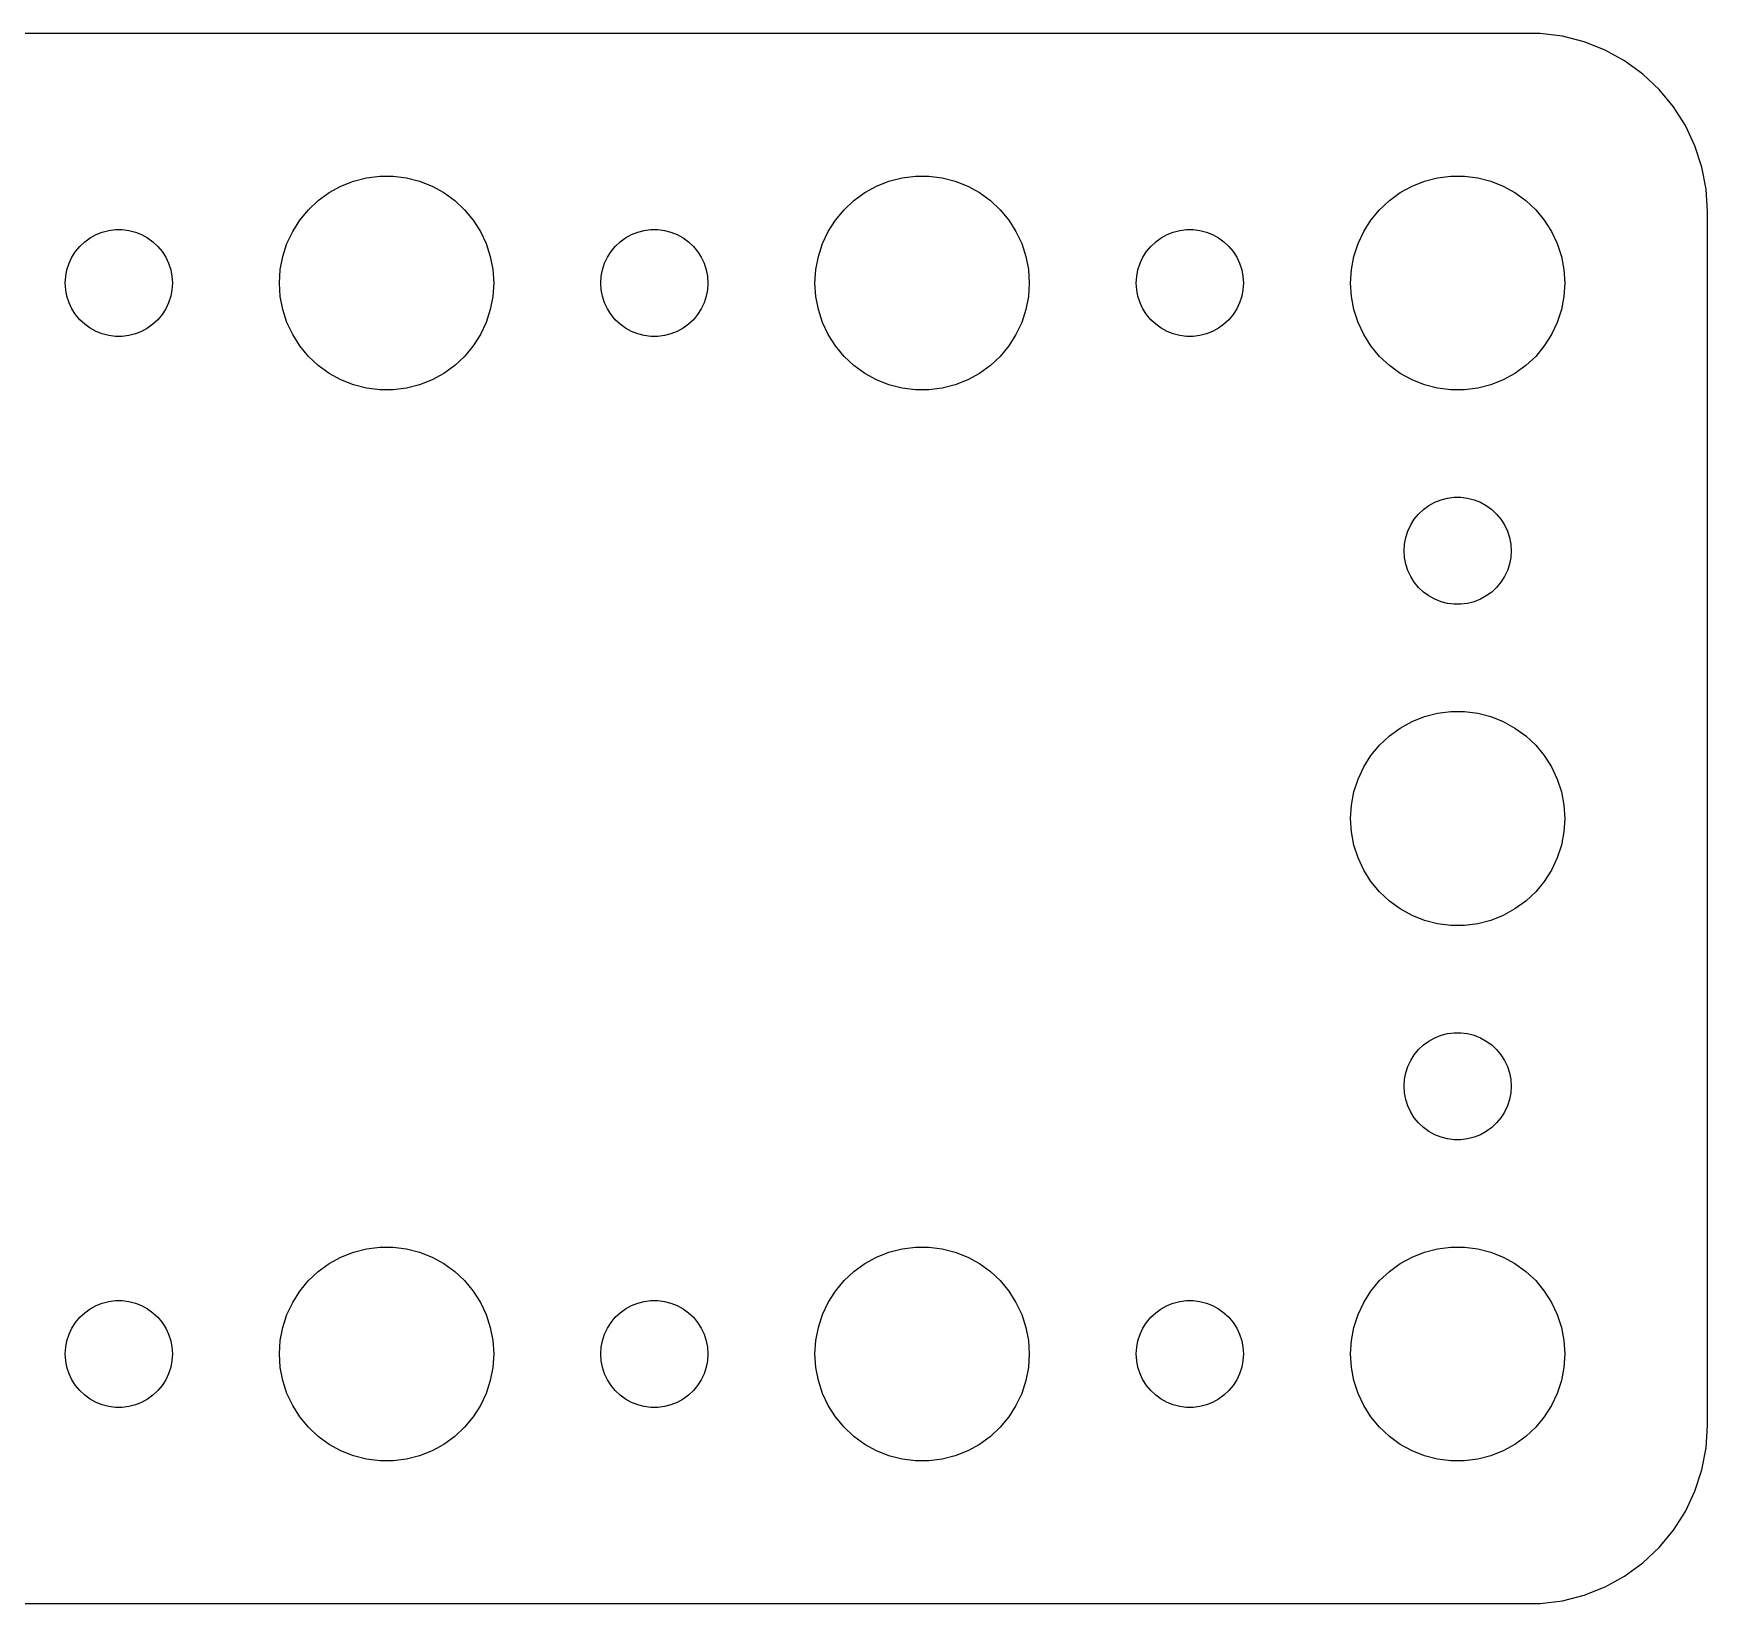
# Model space of a CAD drawing. Header units: metres. Extents: x -44.5 to 44.5, y 86 to 184.
# Drawn here: x -2.39 to 44.5, y 140.01 to 183.99 of the extents above; entities that cross this region are included whole.
import ezdxf

# ---------------------------------------------------------------- set-up
doc = ezdxf.new("R2010")
doc.units = ezdxf.units.M

msp = doc.modelspace()

# ---------------------------------------------------------------- linework, layer by layer
for p, q in [((39.8139, 183.99), (-39.8139, 183.99)), ((40.4369, 183.911), (39.8139, 183.99)), ((41.0451, 183.755), (40.4369, 183.911)), ((41.6289, 183.524), (41.0451, 183.755)), ((42.1791, 183.222), (41.6289, 183.524)), ((42.6871, 182.853), (42.1791, 183.222)), ((43.1448, 182.423), (42.6871, 182.853)), ((43.5451, 181.939), (43.1448, 182.423)), ((43.8815, 181.409), (43.5451, 181.939)), ((44.1489, 180.841), (43.8815, 181.409)), ((44.3429, 180.243), (44.1489, 180.841)), ((44.4606, 179.627), (44.3429, 180.243)), ((5.89252, 179.533), (6.22266, 179.714)), ((6.22266, 179.714), (6.57294, 179.853)), ((6.57294, 179.853), (6.93785, 179.947)), ((6.93785, 179.947), (7.31161, 179.994)), ((7.31161, 179.994), (7.68837, 179.994)), ((7.68837, 179.994), (8.06213, 179.947)), ((8.06213, 179.947), (8.42705, 179.853)), ((8.42705, 179.853), (8.77733, 179.714)), ((8.77733, 179.714), (9.10747, 179.533)), ((20.8925, 179.533), (21.2227, 179.714)), ((21.2227, 179.714), (21.5729, 179.853)), ((21.5729, 179.853), (21.9379, 179.947)), ((21.9379, 179.947), (22.3116, 179.994)), ((22.3116, 179.994), (22.6884, 179.994)), ((22.6884, 179.994), (23.0621, 179.947)), ((23.0621, 179.947), (23.427, 179.853)), ((23.427, 179.853), (23.7773, 179.714)), ((23.7773, 179.714), (24.1075, 179.533)), ((35.8925, 179.533), (36.2227, 179.714)), ((36.2227, 179.714), (36.5729, 179.853)), ((36.5729, 179.853), (36.9379, 179.947)), ((36.9379, 179.947), (37.3116, 179.994)), ((37.3116, 179.994), (37.6884, 179.994)), ((37.6884, 179.994), (38.0621, 179.947)), ((38.0621, 179.947), (38.427, 179.853)), ((38.427, 179.853), (38.7773, 179.714)), ((38.7773, 179.714), (39.1075, 179.533)), ((44.5, 179), (44.4606, 179.627)), ((5.31308, 179.054), (5.58772, 179.312)), ((5.58772, 179.312), (5.89252, 179.533)), ((9.10747, 179.533), (9.41226, 179.312)), ((9.41226, 179.312), (9.6869, 179.054)), ((20.3131, 179.054), (20.5877, 179.312)), ((20.5877, 179.312), (20.8925, 179.533)), ((24.1075, 179.533), (24.4123, 179.312)), ((24.4123, 179.312), (24.6869, 179.054)), ((35.3131, 179.054), (35.5877, 179.312)), ((35.5877, 179.312), (35.8925, 179.533)), ((39.1075, 179.533), (39.4123, 179.312)), ((39.4123, 179.312), (39.6869, 179.054)), ((4.87108, 178.445), (5.07294, 178.763)), ((5.07294, 178.763), (5.31308, 179.054)), ((9.6869, 179.054), (9.92705, 178.763)), ((9.92705, 178.763), (10.1289, 178.445)), ((19.8711, 178.445), (20.0729, 178.763)), ((20.0729, 178.763), (20.3131, 179.054)), ((24.6869, 179.054), (24.927, 178.763)), ((24.927, 178.763), (25.1289, 178.445)), ((34.8711, 178.445), (35.0729, 178.763)), ((35.0729, 178.763), (35.3131, 179.054)), ((39.6869, 179.054), (39.927, 178.763)), ((39.927, 178.763), (40.1289, 178.445)), ((44.5, 145), (44.5, 179)), ((-0.95613, 178.156), (-0.80373, 178.266)), ((-0.80373, 178.266), (-0.63866, 178.357)), ((-0.63866, 178.357), (-0.46352, 178.427)), ((-0.46352, 178.427), (-0.28107, 178.473)), ((-0.28107, 178.473), (-0.09418, 178.497)), ((-0.09418, 178.497), (0.09418, 178.497)), ((0.09418, 178.497), (0.28107, 178.473)), ((0.28107, 178.473), (0.46352, 178.427)), ((0.46352, 178.427), (0.63866, 178.357)), ((0.63866, 178.357), (0.80373, 178.266)), ((0.80373, 178.266), (0.95613, 178.156)), ((4.71066, 178.104), (4.87108, 178.445)), ((10.1289, 178.445), (10.2893, 178.104)), ((14.0439, 178.156), (14.1963, 178.266)), ((14.1963, 178.266), (14.3613, 178.357)), ((14.3613, 178.357), (14.5365, 178.427)), ((14.5365, 178.427), (14.7189, 178.473)), ((14.7189, 178.473), (14.9058, 178.497)), ((14.9058, 178.497), (15.0942, 178.497)), ((15.0942, 178.497), (15.2811, 178.473)), ((15.2811, 178.473), (15.4635, 178.427)), ((15.4635, 178.427), (15.6387, 178.357)), ((15.6387, 178.357), (15.8037, 178.266)), ((15.8037, 178.266), (15.9561, 178.156)), ((19.7107, 178.104), (19.8711, 178.445)), ((25.1289, 178.445), (25.2893, 178.104)), ((29.0439, 178.156), (29.1963, 178.266)), ((29.1963, 178.266), (29.3613, 178.357)), ((29.3613, 178.357), (29.5365, 178.427)), ((29.5365, 178.427), (29.7189, 178.473)), ((29.7189, 178.473), (29.9058, 178.497)), ((29.9058, 178.497), (30.0942, 178.497)), ((30.0942, 178.497), (30.2811, 178.473)), ((30.2811, 178.473), (30.4635, 178.427)), ((30.4635, 178.427), (30.6387, 178.357)), ((30.6387, 178.357), (30.8037, 178.266)), ((30.8037, 178.266), (30.9561, 178.156)), ((34.7107, 178.104), (34.8711, 178.445)), ((40.1289, 178.445), (40.2893, 178.104)), ((-1.39465, 177.552), (-1.31445, 177.723)), ((-1.31445, 177.723), (-1.21352, 177.882)), ((-1.21352, 177.882), (-1.09344, 178.027)), ((-1.09344, 178.027), (-0.95613, 178.156)), ((0.95613, 178.156), (1.09344, 178.027)), ((1.09344, 178.027), (1.21352, 177.882)), ((1.21352, 177.882), (1.31445, 177.723)), ((1.31445, 177.723), (1.39465, 177.552)), ((4.52365, 177.376), (4.59424, 177.746)), ((4.59424, 177.746), (4.71066, 178.104)), ((10.2893, 178.104), (10.4057, 177.746)), ((10.4057, 177.746), (10.4763, 177.376)), ((13.6053, 177.552), (13.6855, 177.723)), ((13.6855, 177.723), (13.7865, 177.882)), ((13.7865, 177.882), (13.9065, 178.027)), ((13.9065, 178.027), (14.0439, 178.156)), ((15.9561, 178.156), (16.0934, 178.027)), ((16.0934, 178.027), (16.2135, 177.882)), ((16.2135, 177.882), (16.3145, 177.723)), ((16.3145, 177.723), (16.3947, 177.552)), ((19.5237, 177.376), (19.5942, 177.746)), ((19.5942, 177.746), (19.7107, 178.104)), ((25.2893, 178.104), (25.4057, 177.746)), ((25.4057, 177.746), (25.4763, 177.376)), ((28.6053, 177.552), (28.6855, 177.723)), ((28.6855, 177.723), (28.7865, 177.882)), ((28.7865, 177.882), (28.9065, 178.027)), ((28.9065, 178.027), (29.0439, 178.156)), ((30.9561, 178.156), (31.0934, 178.027)), ((31.0934, 178.027), (31.2135, 177.882)), ((31.2135, 177.882), (31.3145, 177.723)), ((31.3145, 177.723), (31.3947, 177.552)), ((34.5237, 177.376), (34.5942, 177.746)), ((34.5942, 177.746), (34.7107, 178.104)), ((40.2893, 178.104), (40.4057, 177.746)), ((40.4057, 177.746), (40.4763, 177.376)), ((-1.48816, 177.188), (-1.45287, 177.373)), ((-1.45287, 177.373), (-1.39465, 177.552)), ((1.39465, 177.552), (1.45287, 177.373)), ((1.45287, 177.373), (1.48816, 177.188)), ((4.5, 177), (4.52365, 177.376)), ((10.4763, 177.376), (10.5, 177)), ((13.5118, 177.188), (13.5471, 177.373)), ((13.5471, 177.373), (13.6053, 177.552)), ((16.3947, 177.552), (16.4529, 177.373)), ((16.4529, 177.373), (16.4882, 177.188)), ((19.5, 177), (19.5237, 177.376)), ((25.4763, 177.376), (25.5, 177)), ((28.5118, 177.188), (28.5471, 177.373)), ((28.5471, 177.373), (28.6053, 177.552)), ((31.3947, 177.552), (31.4529, 177.373)), ((31.4529, 177.373), (31.4882, 177.188)), ((34.5, 177), (34.5237, 177.376)), ((40.4763, 177.376), (40.5, 177)), ((-1.5, 177), (-1.48816, 177.188)), ((-1.48816, 176.812), (-1.5, 177)), ((-1.45287, 176.627), (-1.48816, 176.812)), ((1.48816, 176.812), (1.45287, 176.627)), ((1.48816, 177.188), (1.5, 177)), ((1.5, 177), (1.48816, 176.812)), ((4.52365, 176.624), (4.5, 177)), ((10.5, 177), (10.4763, 176.624)), ((13.5, 177), (13.5118, 177.188)), ((13.5118, 176.812), (13.5, 177)), ((13.5471, 176.627), (13.5118, 176.812)), ((16.4882, 176.812), (16.4529, 176.627)), ((16.4882, 177.188), (16.5, 177)), ((16.5, 177), (16.4882, 176.812)), ((19.5237, 176.624), (19.5, 177)), ((25.5, 177), (25.4763, 176.624)), ((28.5, 177), (28.5118, 177.188)), ((28.5118, 176.812), (28.5, 177)), ((28.5471, 176.627), (28.5118, 176.812)), ((31.4882, 176.812), (31.4529, 176.627)), ((31.4882, 177.188), (31.5, 177)), ((31.5, 177), (31.4882, 176.812)), ((34.5237, 176.624), (34.5, 177)), ((40.5, 177), (40.4763, 176.624)), ((-1.39465, 176.448), (-1.45287, 176.627)), ((-1.31445, 176.277), (-1.39465, 176.448)), ((1.39465, 176.448), (1.31445, 176.277)), ((1.45287, 176.627), (1.39465, 176.448)), ((4.59424, 176.254), (4.52365, 176.624)), ((10.4763, 176.624), (10.4057, 176.254)), ((13.6053, 176.448), (13.5471, 176.627)), ((13.6855, 176.277), (13.6053, 176.448)), ((16.3947, 176.448), (16.3145, 176.277)), ((16.4529, 176.627), (16.3947, 176.448)), ((19.5942, 176.254), (19.5237, 176.624)), ((25.4763, 176.624), (25.4057, 176.254)), ((28.6053, 176.448), (28.5471, 176.627)), ((28.6855, 176.277), (28.6053, 176.448)), ((31.3947, 176.448), (31.3145, 176.277)), ((31.4529, 176.627), (31.3947, 176.448)), ((34.5942, 176.254), (34.5237, 176.624)), ((40.4763, 176.624), (40.4057, 176.254)), ((-1.21352, 176.118), (-1.31445, 176.277)), ((-1.09344, 175.973), (-1.21352, 176.118)), ((-0.95613, 175.844), (-1.09344, 175.973)), ((-0.80373, 175.734), (-0.95613, 175.844)), ((0.95613, 175.844), (0.80373, 175.734)), ((1.09344, 175.973), (0.95613, 175.844)), ((1.21352, 176.118), (1.09344, 175.973)), ((1.31445, 176.277), (1.21352, 176.118)), ((4.71066, 175.896), (4.59424, 176.254)), ((4.87108, 175.555), (4.71066, 175.896)), ((10.2893, 175.896), (10.1289, 175.555)), ((10.4057, 176.254), (10.2893, 175.896)), ((13.7865, 176.118), (13.6855, 176.277)), ((13.9065, 175.973), (13.7865, 176.118)), ((14.0439, 175.844), (13.9065, 175.973)), ((14.1963, 175.734), (14.0439, 175.844)), ((15.9561, 175.844), (15.8037, 175.734)), ((16.0934, 175.973), (15.9561, 175.844)), ((16.2135, 176.118), (16.0934, 175.973)), ((16.3145, 176.277), (16.2135, 176.118)), ((19.7107, 175.896), (19.5942, 176.254)), ((19.8711, 175.555), (19.7107, 175.896)), ((25.2893, 175.896), (25.1289, 175.555)), ((25.4057, 176.254), (25.2893, 175.896)), ((28.7865, 176.118), (28.6855, 176.277)), ((28.9065, 175.973), (28.7865, 176.118)), ((29.0439, 175.844), (28.9065, 175.973)), ((29.1963, 175.734), (29.0439, 175.844)), ((30.9561, 175.844), (30.8037, 175.734)), ((31.0934, 175.973), (30.9561, 175.844)), ((31.2135, 176.118), (31.0934, 175.973)), ((31.3145, 176.277), (31.2135, 176.118)), ((34.7107, 175.896), (34.5942, 176.254)), ((34.8711, 175.555), (34.7107, 175.896)), ((40.2893, 175.896), (40.1289, 175.555)), ((40.4057, 176.254), (40.2893, 175.896)), ((-0.63866, 175.643), (-0.80373, 175.734)), ((-0.46352, 175.573), (-0.63866, 175.643)), ((-0.28107, 175.527), (-0.46352, 175.573)), ((-0.09418, 175.503), (-0.28107, 175.527)), ((0.09418, 175.503), (-0.09418, 175.503)), ((0.28107, 175.527), (0.09418, 175.503)), ((0.46352, 175.573), (0.28107, 175.527)), ((0.63866, 175.643), (0.46352, 175.573)), ((0.80373, 175.734), (0.63866, 175.643)), ((5.07294, 175.237), (4.87108, 175.555)), ((10.1289, 175.555), (9.92705, 175.237)), ((14.3613, 175.643), (14.1963, 175.734)), ((14.5365, 175.573), (14.3613, 175.643)), ((14.7189, 175.527), (14.5365, 175.573)), ((14.9058, 175.503), (14.7189, 175.527)), ((15.0942, 175.503), (14.9058, 175.503)), ((15.2811, 175.527), (15.0942, 175.503)), ((15.4635, 175.573), (15.2811, 175.527)), ((15.6387, 175.643), (15.4635, 175.573)), ((15.8037, 175.734), (15.6387, 175.643)), ((20.0729, 175.237), (19.8711, 175.555)), ((25.1289, 175.555), (24.927, 175.237)), ((29.3613, 175.643), (29.1963, 175.734)), ((29.5365, 175.573), (29.3613, 175.643)), ((29.7189, 175.527), (29.5365, 175.573)), ((29.9058, 175.503), (29.7189, 175.527)), ((30.0942, 175.503), (29.9058, 175.503)), ((30.2811, 175.527), (30.0942, 175.503)), ((30.4635, 175.573), (30.2811, 175.527)), ((30.6387, 175.643), (30.4635, 175.573)), ((30.8037, 175.734), (30.6387, 175.643)), ((35.0729, 175.237), (34.8711, 175.555)), ((40.1289, 175.555), (39.927, 175.237)), ((5.31308, 174.946), (5.07294, 175.237)), ((5.58772, 174.688), (5.31308, 174.946)), ((9.6869, 174.946), (9.41226, 174.688)), ((9.92705, 175.237), (9.6869, 174.946)), ((20.3131, 174.946), (20.0729, 175.237)), ((20.5877, 174.688), (20.3131, 174.946)), ((24.6869, 174.946), (24.4123, 174.688)), ((24.927, 175.237), (24.6869, 174.946)), ((35.3131, 174.946), (35.0729, 175.237)), ((35.5877, 174.688), (35.3131, 174.946)), ((39.6869, 174.946), (39.4123, 174.688)), ((39.927, 175.237), (39.6869, 174.946)), ((5.89252, 174.467), (5.58772, 174.688)), ((6.22266, 174.286), (5.89252, 174.467)), ((9.10747, 174.467), (8.77733, 174.286)), ((9.41226, 174.688), (9.10747, 174.467)), ((20.8925, 174.467), (20.5877, 174.688)), ((21.2227, 174.286), (20.8925, 174.467)), ((24.1075, 174.467), (23.7773, 174.286)), ((24.4123, 174.688), (24.1075, 174.467)), ((35.8925, 174.467), (35.5877, 174.688)), ((36.2227, 174.286), (35.8925, 174.467)), ((39.1075, 174.467), (38.7773, 174.286)), ((39.4123, 174.688), (39.1075, 174.467)), ((6.57294, 174.147), (6.22266, 174.286)), ((6.93785, 174.053), (6.57294, 174.147)), ((7.31161, 174.006), (6.93785, 174.053)), ((7.68837, 174.006), (7.31161, 174.006)), ((8.06213, 174.053), (7.68837, 174.006)), ((8.42705, 174.147), (8.06213, 174.053)), ((8.77733, 174.286), (8.42705, 174.147)), ((21.5729, 174.147), (21.2227, 174.286)), ((21.9379, 174.053), (21.5729, 174.147)), ((22.3116, 174.006), (21.9379, 174.053)), ((22.6884, 174.006), (22.3116, 174.006)), ((23.0621, 174.053), (22.6884, 174.006)), ((23.427, 174.147), (23.0621, 174.053)), ((23.7773, 174.286), (23.427, 174.147)), ((36.5729, 174.147), (36.2227, 174.286)), ((36.9379, 174.053), (36.5729, 174.147)), ((37.3116, 174.006), (36.9379, 174.053)), ((37.6884, 174.006), (37.3116, 174.006)), ((38.0621, 174.053), (37.6884, 174.006)), ((38.427, 174.147), (38.0621, 174.053)), ((38.7773, 174.286), (38.427, 174.147)), ((36.5439, 170.656), (36.6963, 170.766)), ((36.6963, 170.766), (36.8613, 170.857)), ((36.8613, 170.857), (37.0365, 170.927)), ((37.0365, 170.927), (37.2189, 170.973)), ((37.2189, 170.973), (37.4058, 170.997)), ((37.4058, 170.997), (37.5942, 170.997)), ((37.5942, 170.997), (37.7811, 170.973)), ((37.7811, 170.973), (37.9635, 170.927)), ((37.9635, 170.927), (38.1387, 170.857)), ((38.1387, 170.857), (38.3037, 170.766)), ((38.3037, 170.766), (38.4561, 170.656)), ((36.1053, 170.052), (36.1855, 170.223)), ((36.1855, 170.223), (36.2865, 170.382)), ((36.2865, 170.382), (36.4065, 170.527)), ((36.4065, 170.527), (36.5439, 170.656)), ((38.4561, 170.656), (38.5934, 170.527)), ((38.5934, 170.527), (38.7135, 170.382)), ((38.7135, 170.382), (38.8145, 170.223)), ((38.8145, 170.223), (38.8947, 170.052)), ((36.0118, 169.688), (36.0471, 169.873)), ((36.0471, 169.873), (36.1053, 170.052)), ((38.8947, 170.052), (38.9529, 169.873)), ((38.9529, 169.873), (38.9882, 169.688)), ((36, 169.5), (36.0118, 169.688)), ((36.0118, 169.312), (36, 169.5)), ((36.0471, 169.127), (36.0118, 169.312)), ((38.9882, 169.312), (38.9529, 169.127)), ((38.9882, 169.688), (39, 169.5)), ((39, 169.5), (38.9882, 169.312)), ((36.1053, 168.948), (36.0471, 169.127)), ((36.1855, 168.777), (36.1053, 168.948)), ((38.8947, 168.948), (38.8145, 168.777)), ((38.9529, 169.127), (38.8947, 168.948)), ((36.2865, 168.618), (36.1855, 168.777)), ((36.4065, 168.473), (36.2865, 168.618)), ((36.5439, 168.344), (36.4065, 168.473)), ((36.6963, 168.234), (36.5439, 168.344)), ((38.4561, 168.344), (38.3037, 168.234)), ((38.5934, 168.473), (38.4561, 168.344)), ((38.7135, 168.618), (38.5934, 168.473)), ((38.8145, 168.777), (38.7135, 168.618)), ((36.8613, 168.143), (36.6963, 168.234)), ((37.0365, 168.073), (36.8613, 168.143)), ((37.2189, 168.027), (37.0365, 168.073)), ((37.4058, 168.003), (37.2189, 168.027)), ((37.5942, 168.003), (37.4058, 168.003)), ((37.7811, 168.027), (37.5942, 168.003)), ((37.9635, 168.073), (37.7811, 168.027)), ((38.1387, 168.143), (37.9635, 168.073)), ((38.3037, 168.234), (38.1387, 168.143)), ((35.8925, 164.533), (36.2227, 164.714)), ((36.2227, 164.714), (36.5729, 164.853)), ((36.5729, 164.853), (36.9379, 164.947)), ((36.9379, 164.947), (37.3116, 164.994)), ((37.3116, 164.994), (37.6884, 164.994)), ((37.6884, 164.994), (38.0621, 164.947)), ((38.0621, 164.947), (38.427, 164.853)), ((38.427, 164.853), (38.7773, 164.714)), ((38.7773, 164.714), (39.1075, 164.533)), ((35.3131, 164.054), (35.5877, 164.312)), ((35.5877, 164.312), (35.8925, 164.533)), ((39.1075, 164.533), (39.4123, 164.312)), ((39.4123, 164.312), (39.6869, 164.054)), ((34.8711, 163.445), (35.0729, 163.763)), ((35.0729, 163.763), (35.3131, 164.054)), ((39.6869, 164.054), (39.927, 163.763)), ((39.927, 163.763), (40.1289, 163.445)), ((34.7107, 163.104), (34.8711, 163.445)), ((40.1289, 163.445), (40.2893, 163.104)), ((34.5237, 162.376), (34.5942, 162.746)), ((34.5942, 162.746), (34.7107, 163.104)), ((40.2893, 163.104), (40.4057, 162.746)), ((40.4057, 162.746), (40.4763, 162.376)), ((34.5, 162), (34.5237, 162.376)), ((40.4763, 162.376), (40.5, 162)), ((34.5237, 161.624), (34.5, 162)), ((40.5, 162), (40.4763, 161.624)), ((34.5942, 161.254), (34.5237, 161.624)), ((40.4763, 161.624), (40.4057, 161.254)), ((34.7107, 160.896), (34.5942, 161.254)), ((34.8711, 160.555), (34.7107, 160.896)), ((40.2893, 160.896), (40.1289, 160.555)), ((40.4057, 161.254), (40.2893, 160.896)), ((35.0729, 160.237), (34.8711, 160.555)), ((40.1289, 160.555), (39.927, 160.237)), ((35.3131, 159.946), (35.0729, 160.237)), ((35.5877, 159.688), (35.3131, 159.946)), ((39.6869, 159.946), (39.4123, 159.688)), ((39.927, 160.237), (39.6869, 159.946)), ((35.8925, 159.467), (35.5877, 159.688)), ((36.2227, 159.286), (35.8925, 159.467)), ((39.1075, 159.467), (38.7773, 159.286)), ((39.4123, 159.688), (39.1075, 159.467)), ((36.5729, 159.147), (36.2227, 159.286)), ((36.9379, 159.053), (36.5729, 159.147)), ((37.3116, 159.006), (36.9379, 159.053)), ((37.6884, 159.006), (37.3116, 159.006)), ((38.0621, 159.053), (37.6884, 159.006)), ((38.427, 159.147), (38.0621, 159.053)), ((38.7773, 159.286), (38.427, 159.147)), ((36.5439, 155.656), (36.6963, 155.766)), ((36.6963, 155.766), (36.8613, 155.857)), ((36.8613, 155.857), (37.0365, 155.927)), ((37.0365, 155.927), (37.2189, 155.973)), ((37.2189, 155.973), (37.4058, 155.997)), ((37.4058, 155.997), (37.5942, 155.997)), ((37.5942, 155.997), (37.7811, 155.973)), ((37.7811, 155.973), (37.9635, 155.927)), ((37.9635, 155.927), (38.1387, 155.857)), ((38.1387, 155.857), (38.3037, 155.766)), ((38.3037, 155.766), (38.4561, 155.656)), ((36.1053, 155.052), (36.1855, 155.223)), ((36.1855, 155.223), (36.2865, 155.382)), ((36.2865, 155.382), (36.4065, 155.527)), ((36.4065, 155.527), (36.5439, 155.656)), ((38.4561, 155.656), (38.5934, 155.527)), ((38.5934, 155.527), (38.7135, 155.382)), ((38.7135, 155.382), (38.8145, 155.223)), ((38.8145, 155.223), (38.8947, 155.052)), ((36.0118, 154.688), (36.0471, 154.873)), ((36.0471, 154.873), (36.1053, 155.052)), ((38.8947, 155.052), (38.9529, 154.873)), ((38.9529, 154.873), (38.9882, 154.688)), ((36, 154.5), (36.0118, 154.688)), ((36.0118, 154.312), (36, 154.5)), ((36.0471, 154.127), (36.0118, 154.312)), ((38.9882, 154.312), (38.9529, 154.127)), ((38.9882, 154.688), (39, 154.5)), ((39, 154.5), (38.9882, 154.312)), ((36.1053, 153.948), (36.0471, 154.127)), ((36.1855, 153.777), (36.1053, 153.948)), ((38.8947, 153.948), (38.8145, 153.777)), ((38.9529, 154.127), (38.8947, 153.948)), ((36.2865, 153.618), (36.1855, 153.777)), ((36.4065, 153.473), (36.2865, 153.618)), ((36.5439, 153.344), (36.4065, 153.473)), ((36.6963, 153.234), (36.5439, 153.344)), ((38.4561, 153.344), (38.3037, 153.234)), ((38.5934, 153.473), (38.4561, 153.344)), ((38.7135, 153.618), (38.5934, 153.473)), ((38.8145, 153.777), (38.7135, 153.618)), ((36.8613, 153.143), (36.6963, 153.234)), ((37.0365, 153.073), (36.8613, 153.143)), ((37.2189, 153.027), (37.0365, 153.073)), ((37.4058, 153.003), (37.2189, 153.027)), ((37.5942, 153.003), (37.4058, 153.003)), ((37.7811, 153.027), (37.5942, 153.003)), ((37.9635, 153.073), (37.7811, 153.027)), ((38.1387, 153.143), (37.9635, 153.073)), ((38.3037, 153.234), (38.1387, 153.143)), ((5.89252, 149.533), (6.22266, 149.714)), ((6.22266, 149.714), (6.57294, 149.853)), ((6.57294, 149.853), (6.93785, 149.947)), ((6.93785, 149.947), (7.31161, 149.994)), ((7.31161, 149.994), (7.68837, 149.994)), ((7.68837, 149.994), (8.06213, 149.947)), ((8.06213, 149.947), (8.42705, 149.853)), ((8.42705, 149.853), (8.77733, 149.714)), ((8.77733, 149.714), (9.10747, 149.533)), ((20.8925, 149.533), (21.2227, 149.714)), ((21.2227, 149.714), (21.5729, 149.853)), ((21.5729, 149.853), (21.9379, 149.947)), ((21.9379, 149.947), (22.3116, 149.994)), ((22.3116, 149.994), (22.6884, 149.994)), ((22.6884, 149.994), (23.0621, 149.947)), ((23.0621, 149.947), (23.427, 149.853)), ((23.427, 149.853), (23.7773, 149.714)), ((23.7773, 149.714), (24.1075, 149.533)), ((35.8925, 149.533), (36.2227, 149.714)), ((36.2227, 149.714), (36.5729, 149.853)), ((36.5729, 149.853), (36.9379, 149.947)), ((36.9379, 149.947), (37.3116, 149.994)), ((37.3116, 149.994), (37.6884, 149.994)), ((37.6884, 149.994), (38.0621, 149.947)), ((38.0621, 149.947), (38.427, 149.853)), ((38.427, 149.853), (38.7773, 149.714)), ((38.7773, 149.714), (39.1075, 149.533)), ((5.31308, 149.054), (5.58772, 149.312)), ((5.58772, 149.312), (5.89252, 149.533)), ((9.10747, 149.533), (9.41226, 149.312)), ((9.41226, 149.312), (9.6869, 149.054)), ((20.3131, 149.054), (20.5877, 149.312)), ((20.5877, 149.312), (20.8925, 149.533)), ((24.1075, 149.533), (24.4123, 149.312)), ((24.4123, 149.312), (24.6869, 149.054)), ((35.3131, 149.054), (35.5877, 149.312)), ((35.5877, 149.312), (35.8925, 149.533)), ((39.1075, 149.533), (39.4123, 149.312)), ((39.4123, 149.312), (39.6869, 149.054)), ((4.87108, 148.445), (5.07294, 148.763)), ((5.07294, 148.763), (5.31308, 149.054)), ((9.6869, 149.054), (9.92705, 148.763)), ((9.92705, 148.763), (10.1289, 148.445)), ((19.8711, 148.445), (20.0729, 148.763)), ((20.0729, 148.763), (20.3131, 149.054)), ((24.6869, 149.054), (24.927, 148.763)), ((24.927, 148.763), (25.1289, 148.445)), ((34.8711, 148.445), (35.0729, 148.763)), ((35.0729, 148.763), (35.3131, 149.054)), ((39.6869, 149.054), (39.927, 148.763)), ((39.927, 148.763), (40.1289, 148.445)), ((-0.95613, 148.156), (-0.80373, 148.266)), ((-0.80373, 148.266), (-0.63866, 148.357)), ((-0.63866, 148.357), (-0.46352, 148.427)), ((-0.46352, 148.427), (-0.28107, 148.473)), ((-0.28107, 148.473), (-0.09418, 148.497)), ((-0.09418, 148.497), (0.09418, 148.497)), ((0.09418, 148.497), (0.28107, 148.473)), ((0.28107, 148.473), (0.46352, 148.427)), ((0.46352, 148.427), (0.63866, 148.357)), ((0.63866, 148.357), (0.80373, 148.266)), ((0.80373, 148.266), (0.95613, 148.156)), ((4.71066, 148.104), (4.87108, 148.445)), ((10.1289, 148.445), (10.2893, 148.104)), ((14.0439, 148.156), (14.1963, 148.266)), ((14.1963, 148.266), (14.3613, 148.357)), ((14.3613, 148.357), (14.5365, 148.427)), ((14.5365, 148.427), (14.7189, 148.473)), ((14.7189, 148.473), (14.9058, 148.497)), ((14.9058, 148.497), (15.0942, 148.497)), ((15.0942, 148.497), (15.2811, 148.473)), ((15.2811, 148.473), (15.4635, 148.427)), ((15.4635, 148.427), (15.6387, 148.357)), ((15.6387, 148.357), (15.8037, 148.266)), ((15.8037, 148.266), (15.9561, 148.156)), ((19.7107, 148.104), (19.8711, 148.445)), ((25.1289, 148.445), (25.2893, 148.104)), ((29.0439, 148.156), (29.1963, 148.266)), ((29.1963, 148.266), (29.3613, 148.357)), ((29.3613, 148.357), (29.5365, 148.427)), ((29.5365, 148.427), (29.7189, 148.473)), ((29.7189, 148.473), (29.9058, 148.497)), ((29.9058, 148.497), (30.0942, 148.497)), ((30.0942, 148.497), (30.2811, 148.473)), ((30.2811, 148.473), (30.4635, 148.427)), ((30.4635, 148.427), (30.6387, 148.357)), ((30.6387, 148.357), (30.8037, 148.266)), ((30.8037, 148.266), (30.9561, 148.156)), ((34.7107, 148.104), (34.8711, 148.445)), ((40.1289, 148.445), (40.2893, 148.104)), ((-1.39465, 147.552), (-1.31445, 147.723)), ((-1.31445, 147.723), (-1.21352, 147.882)), ((-1.21352, 147.882), (-1.09344, 148.027)), ((-1.09344, 148.027), (-0.95613, 148.156)), ((0.95613, 148.156), (1.09344, 148.027)), ((1.09344, 148.027), (1.21352, 147.882)), ((1.21352, 147.882), (1.31445, 147.723)), ((1.31445, 147.723), (1.39465, 147.552)), ((4.52365, 147.376), (4.59424, 147.746)), ((4.59424, 147.746), (4.71066, 148.104)), ((10.2893, 148.104), (10.4057, 147.746)), ((10.4057, 147.746), (10.4763, 147.376)), ((13.6053, 147.552), (13.6855, 147.723)), ((13.6855, 147.723), (13.7865, 147.882)), ((13.7865, 147.882), (13.9065, 148.027)), ((13.9065, 148.027), (14.0439, 148.156)), ((15.9561, 148.156), (16.0934, 148.027)), ((16.0934, 148.027), (16.2135, 147.882)), ((16.2135, 147.882), (16.3145, 147.723)), ((16.3145, 147.723), (16.3947, 147.552)), ((19.5237, 147.376), (19.5942, 147.746)), ((19.5942, 147.746), (19.7107, 148.104)), ((25.2893, 148.104), (25.4057, 147.746)), ((25.4057, 147.746), (25.4763, 147.376)), ((28.6053, 147.552), (28.6855, 147.723)), ((28.6855, 147.723), (28.7865, 147.882)), ((28.7865, 147.882), (28.9065, 148.027)), ((28.9065, 148.027), (29.0439, 148.156)), ((30.9561, 148.156), (31.0934, 148.027)), ((31.0934, 148.027), (31.2135, 147.882)), ((31.2135, 147.882), (31.3145, 147.723)), ((31.3145, 147.723), (31.3947, 147.552)), ((34.5237, 147.376), (34.5942, 147.746)), ((34.5942, 147.746), (34.7107, 148.104)), ((40.2893, 148.104), (40.4057, 147.746)), ((40.4057, 147.746), (40.4763, 147.376)), ((-1.48816, 147.188), (-1.45287, 147.373)), ((-1.45287, 147.373), (-1.39465, 147.552)), ((1.39465, 147.552), (1.45287, 147.373)), ((1.45287, 147.373), (1.48816, 147.188)), ((4.5, 147), (4.52365, 147.376)), ((10.4763, 147.376), (10.5, 147)), ((13.5118, 147.188), (13.5471, 147.373)), ((13.5471, 147.373), (13.6053, 147.552)), ((16.3947, 147.552), (16.4529, 147.373)), ((16.4529, 147.373), (16.4882, 147.188)), ((19.5, 147), (19.5237, 147.376)), ((25.4763, 147.376), (25.5, 147)), ((28.5118, 147.188), (28.5471, 147.373)), ((28.5471, 147.373), (28.6053, 147.552)), ((31.3947, 147.552), (31.4529, 147.373)), ((31.4529, 147.373), (31.4882, 147.188)), ((34.5, 147), (34.5237, 147.376)), ((40.4763, 147.376), (40.5, 147)), ((-1.5, 147), (-1.48816, 147.188)), ((-1.48816, 146.812), (-1.5, 147)), ((-1.45287, 146.627), (-1.48816, 146.812)), ((1.48816, 146.812), (1.45287, 146.627)), ((1.48816, 147.188), (1.5, 147)), ((1.5, 147), (1.48816, 146.812)), ((4.52365, 146.624), (4.5, 147)), ((10.5, 147), (10.4763, 146.624)), ((13.5, 147), (13.5118, 147.188)), ((13.5118, 146.812), (13.5, 147)), ((13.5471, 146.627), (13.5118, 146.812)), ((16.4882, 146.812), (16.4529, 146.627)), ((16.4882, 147.188), (16.5, 147)), ((16.5, 147), (16.4882, 146.812)), ((19.5237, 146.624), (19.5, 147)), ((25.5, 147), (25.4763, 146.624)), ((28.5, 147), (28.5118, 147.188)), ((28.5118, 146.812), (28.5, 147)), ((28.5471, 146.627), (28.5118, 146.812)), ((31.4882, 146.812), (31.4529, 146.627)), ((31.4882, 147.188), (31.5, 147)), ((31.5, 147), (31.4882, 146.812)), ((34.5237, 146.624), (34.5, 147)), ((40.5, 147), (40.4763, 146.624)), ((-1.39465, 146.448), (-1.45287, 146.627)), ((-1.31445, 146.277), (-1.39465, 146.448)), ((1.39465, 146.448), (1.31445, 146.277)), ((1.45287, 146.627), (1.39465, 146.448)), ((4.59424, 146.254), (4.52365, 146.624)), ((10.4763, 146.624), (10.4057, 146.254)), ((13.6053, 146.448), (13.5471, 146.627)), ((13.6855, 146.277), (13.6053, 146.448)), ((16.3947, 146.448), (16.3145, 146.277)), ((16.4529, 146.627), (16.3947, 146.448)), ((19.5942, 146.254), (19.5237, 146.624)), ((25.4763, 146.624), (25.4057, 146.254)), ((28.6053, 146.448), (28.5471, 146.627)), ((28.6855, 146.277), (28.6053, 146.448)), ((31.3947, 146.448), (31.3145, 146.277)), ((31.4529, 146.627), (31.3947, 146.448)), ((34.5942, 146.254), (34.5237, 146.624)), ((40.4763, 146.624), (40.4057, 146.254)), ((-1.21352, 146.118), (-1.31445, 146.277)), ((-1.09344, 145.973), (-1.21352, 146.118)), ((-0.95613, 145.844), (-1.09344, 145.973)), ((-0.80373, 145.734), (-0.95613, 145.844)), ((0.95613, 145.844), (0.80373, 145.734)), ((1.09344, 145.973), (0.95613, 145.844)), ((1.21352, 146.118), (1.09344, 145.973)), ((1.31445, 146.277), (1.21352, 146.118)), ((4.71066, 145.896), (4.59424, 146.254)), ((4.87108, 145.555), (4.71066, 145.896)), ((10.2893, 145.896), (10.1289, 145.555)), ((10.4057, 146.254), (10.2893, 145.896)), ((13.7865, 146.118), (13.6855, 146.277)), ((13.9065, 145.973), (13.7865, 146.118)), ((14.0439, 145.844), (13.9065, 145.973)), ((14.1963, 145.734), (14.0439, 145.844)), ((15.9561, 145.844), (15.8037, 145.734)), ((16.0934, 145.973), (15.9561, 145.844)), ((16.2135, 146.118), (16.0934, 145.973)), ((16.3145, 146.277), (16.2135, 146.118)), ((19.7107, 145.896), (19.5942, 146.254)), ((19.8711, 145.555), (19.7107, 145.896)), ((25.2893, 145.896), (25.1289, 145.555)), ((25.4057, 146.254), (25.2893, 145.896)), ((28.7865, 146.118), (28.6855, 146.277)), ((28.9065, 145.973), (28.7865, 146.118)), ((29.0439, 145.844), (28.9065, 145.973)), ((29.1963, 145.734), (29.0439, 145.844)), ((30.9561, 145.844), (30.8037, 145.734)), ((31.0934, 145.973), (30.9561, 145.844)), ((31.2135, 146.118), (31.0934, 145.973)), ((31.3145, 146.277), (31.2135, 146.118)), ((34.7107, 145.896), (34.5942, 146.254)), ((34.8711, 145.555), (34.7107, 145.896)), ((40.2893, 145.896), (40.1289, 145.555)), ((40.4057, 146.254), (40.2893, 145.896)), ((-0.63866, 145.643), (-0.80373, 145.734)), ((-0.46352, 145.573), (-0.63866, 145.643)), ((-0.28107, 145.527), (-0.46352, 145.573)), ((-0.09418, 145.503), (-0.28107, 145.527)), ((0.09418, 145.503), (-0.09418, 145.503)), ((0.28107, 145.527), (0.09418, 145.503)), ((0.46352, 145.573), (0.28107, 145.527)), ((0.63866, 145.643), (0.46352, 145.573)), ((0.80373, 145.734), (0.63866, 145.643)), ((5.07294, 145.237), (4.87108, 145.555)), ((10.1289, 145.555), (9.92705, 145.237)), ((14.3613, 145.643), (14.1963, 145.734)), ((14.5365, 145.573), (14.3613, 145.643)), ((14.7189, 145.527), (14.5365, 145.573)), ((14.9058, 145.503), (14.7189, 145.527)), ((15.0942, 145.503), (14.9058, 145.503)), ((15.2811, 145.527), (15.0942, 145.503)), ((15.4635, 145.573), (15.2811, 145.527)), ((15.6387, 145.643), (15.4635, 145.573)), ((15.8037, 145.734), (15.6387, 145.643)), ((20.0729, 145.237), (19.8711, 145.555)), ((25.1289, 145.555), (24.927, 145.237)), ((29.3613, 145.643), (29.1963, 145.734)), ((29.5365, 145.573), (29.3613, 145.643)), ((29.7189, 145.527), (29.5365, 145.573)), ((29.9058, 145.503), (29.7189, 145.527)), ((30.0942, 145.503), (29.9058, 145.503)), ((30.2811, 145.527), (30.0942, 145.503)), ((30.4635, 145.573), (30.2811, 145.527)), ((30.6387, 145.643), (30.4635, 145.573)), ((30.8037, 145.734), (30.6387, 145.643)), ((35.0729, 145.237), (34.8711, 145.555)), ((40.1289, 145.555), (39.927, 145.237)), ((5.31308, 144.946), (5.07294, 145.237)), ((5.58772, 144.688), (5.31308, 144.946)), ((9.6869, 144.946), (9.41226, 144.688)), ((9.92705, 145.237), (9.6869, 144.946)), ((20.3131, 144.946), (20.0729, 145.237)), ((20.5877, 144.688), (20.3131, 144.946)), ((24.6869, 144.946), (24.4123, 144.688)), ((24.927, 145.237), (24.6869, 144.946)), ((35.3131, 144.946), (35.0729, 145.237)), ((35.5877, 144.688), (35.3131, 144.946)), ((39.6869, 144.946), (39.4123, 144.688)), ((39.927, 145.237), (39.6869, 144.946)), ((44.4606, 144.373), (44.5, 145)), ((5.89252, 144.467), (5.58772, 144.688)), ((6.22266, 144.286), (5.89252, 144.467)), ((9.10747, 144.467), (8.77733, 144.286)), ((9.41226, 144.688), (9.10747, 144.467)), ((20.8925, 144.467), (20.5877, 144.688)), ((21.2227, 144.286), (20.8925, 144.467)), ((24.1075, 144.467), (23.7773, 144.286)), ((24.4123, 144.688), (24.1075, 144.467)), ((35.8925, 144.467), (35.5877, 144.688)), ((36.2227, 144.286), (35.8925, 144.467)), ((39.1075, 144.467), (38.7773, 144.286)), ((39.4123, 144.688), (39.1075, 144.467)), ((6.57294, 144.147), (6.22266, 144.286)), ((6.93785, 144.053), (6.57294, 144.147)), ((7.31161, 144.006), (6.93785, 144.053)), ((7.68837, 144.006), (7.31161, 144.006)), ((8.06213, 144.053), (7.68837, 144.006)), ((8.42705, 144.147), (8.06213, 144.053)), ((8.77733, 144.286), (8.42705, 144.147)), ((21.5729, 144.147), (21.2227, 144.286)), ((21.9379, 144.053), (21.5729, 144.147)), ((22.3116, 144.006), (21.9379, 144.053)), ((22.6884, 144.006), (22.3116, 144.006)), ((23.0621, 144.053), (22.6884, 144.006)), ((23.427, 144.147), (23.0621, 144.053)), ((23.7773, 144.286), (23.427, 144.147)), ((36.5729, 144.147), (36.2227, 144.286)), ((36.9379, 144.053), (36.5729, 144.147)), ((37.3116, 144.006), (36.9379, 144.053)), ((37.6884, 144.006), (37.3116, 144.006)), ((38.0621, 144.053), (37.6884, 144.006)), ((38.427, 144.147), (38.0621, 144.053)), ((38.7773, 144.286), (38.427, 144.147)), ((44.3429, 143.757), (44.4606, 144.373)), ((44.1489, 143.159), (44.3429, 143.757)), ((43.8815, 142.591), (44.1489, 143.159)), ((43.5451, 142.061), (43.8815, 142.591)), ((43.1448, 141.577), (43.5451, 142.061)), ((42.1791, 140.778), (42.6871, 141.147)), ((42.6871, 141.147), (43.1448, 141.577)), ((41.6289, 140.476), (42.1791, 140.778)), ((40.4369, 140.089), (41.0451, 140.245)), ((41.0451, 140.245), (41.6289, 140.476)), ((-39.8139, 140.01), (39.8139, 140.01)), ((39.8139, 140.01), (40.4369, 140.089))]:
    msp.add_line(p, q)

doc.saveas('drawing.dxf')
